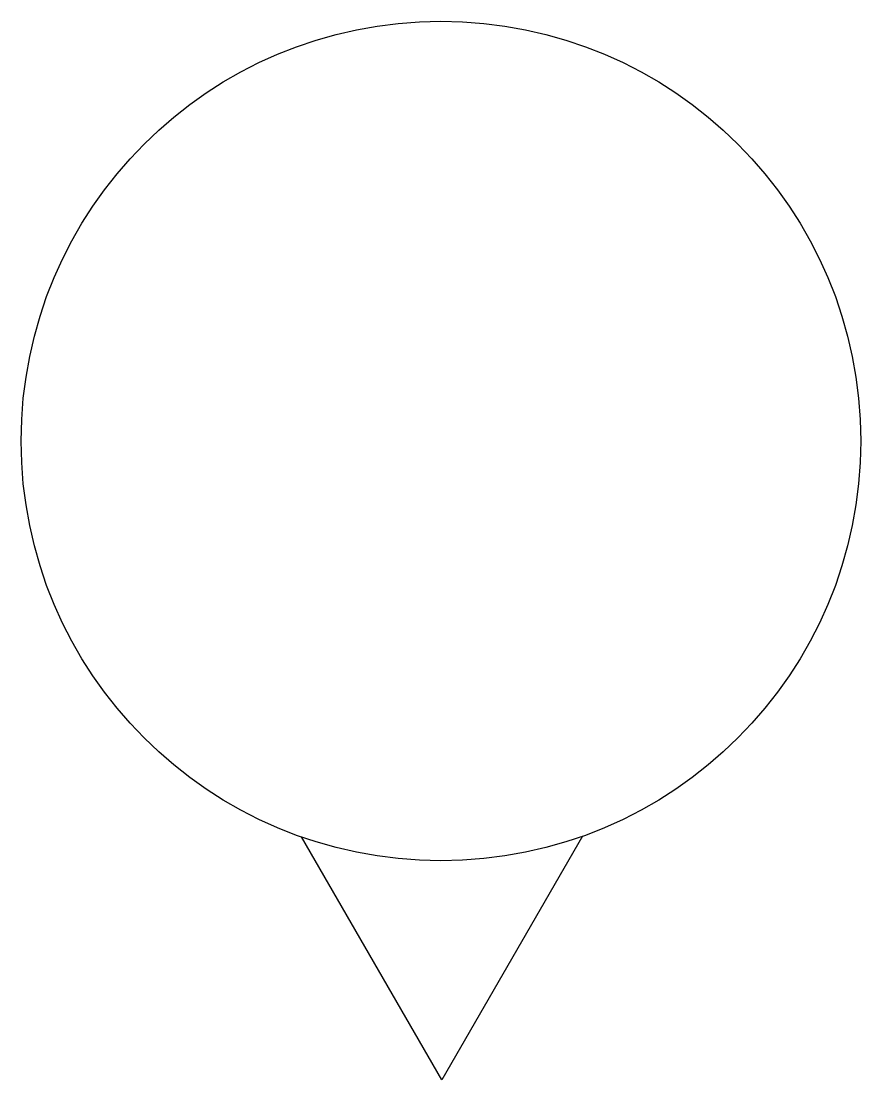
# Model space of a CAD drawing. Extents: x 511.3 to 521.3, y 476.3 to 488.9.
import ezdxf

# ---------------------------------------------------------------- set-up
doc = ezdxf.new("R2010")
doc.units = 0
doc.header["$LTSCALE"] = 5
doc.header["$MEASUREMENT"] = 0
doc.layers.add('11', color=1, linetype='CONTINUOUS')

msp = doc.modelspace()

# ---------------------------------------------------------------- linework, layer by layer
at = {"layer": '11'}
for p, q in [((516.296, 476.305), (514.626, 479.197)), ((517.971, 479.206), (516.296, 476.305))]:
    msp.add_line(p, q, dxfattribs=at)
msp.add_circle((516.286, 483.913), 5, dxfattribs=at)

doc.saveas('drawing.dxf')
